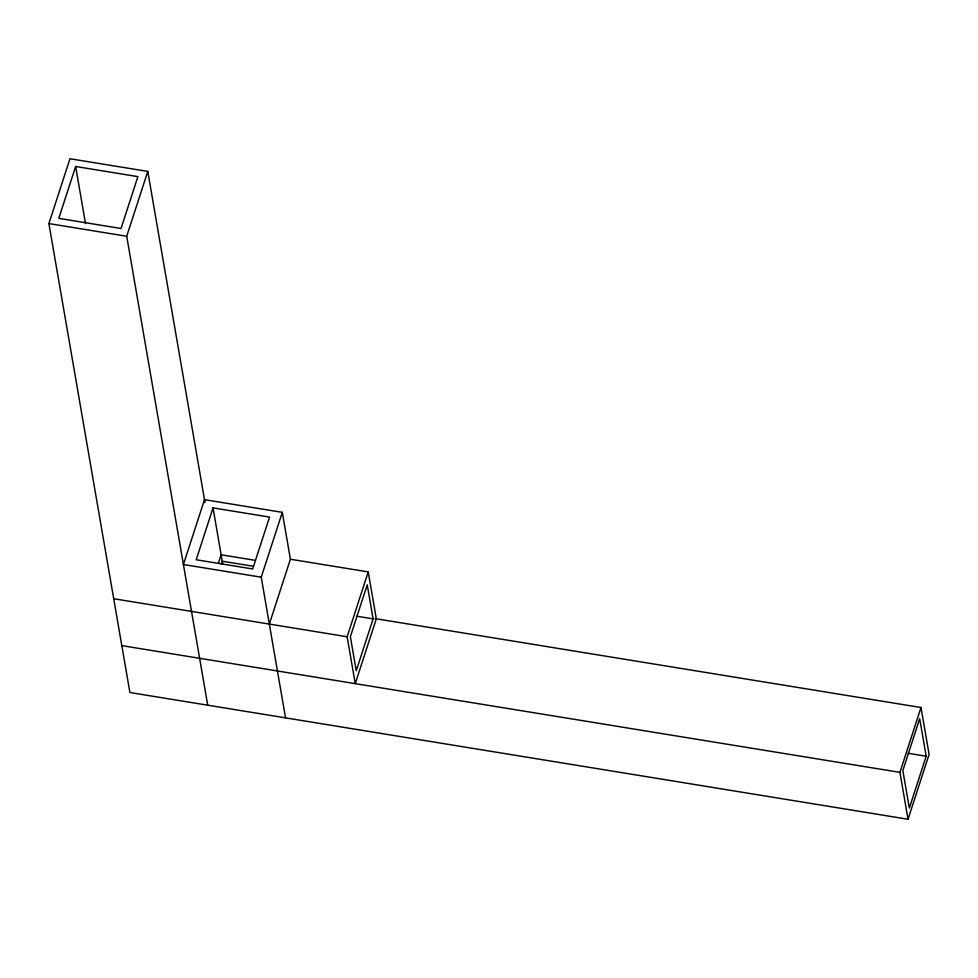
<?xml version="1.0" encoding="UTF-8"?>
<svg xmlns="http://www.w3.org/2000/svg" width="978" height="978" viewBox="0 0 978 978"><rect width="100%" height="100%" fill="white"/><g stroke="black" fill="none" stroke-linecap="round" stroke-linejoin="round"><path stroke-width="1.47" d="M375.112 618.609L920.995 707.522L929.1 754.417L908.036 819.258L129.915 692.522L48.9 223.583L69.964 158.742L147.776 171.407L205.001 502.606M75.648 166.492L58.79 218.363L121.04 228.497L137.898 176.627L75.648 166.492L85.514 223.607M207.727 705.199L126.712 236.248L147.776 171.407M213.033 507.888L196.187 559.758L252.691 568.964L269.549 517.093L213.033 507.888L222.752 564.159M218.326 563.426L221.138 554.783L255.344 560.357M221.309 564.086L222.25 561.201L253.473 566.286M261.236 577.191L282.3 512.35L204.488 499.672L183.424 564.514L261.236 577.191L285.539 717.864M269.341 624.086L290.405 559.233L282.3 512.35M368.217 571.91L376.322 618.805L355.246 683.646L347.141 636.751L368.217 571.91L290.405 559.233M373.107 618.866L356.249 670.749L350.368 636.69L367.215 584.82L373.107 618.866L356.64 616.189M908.036 819.258L899.931 772.363L920.995 707.522M926.178 756.214L909.332 808.085L902.853 770.578L919.699 718.696L926.178 756.214L908.085 753.268M48.9 223.583L126.712 236.248M113.717 598.732L347.141 636.751M121.81 645.627L899.931 772.363"/></g></svg>
